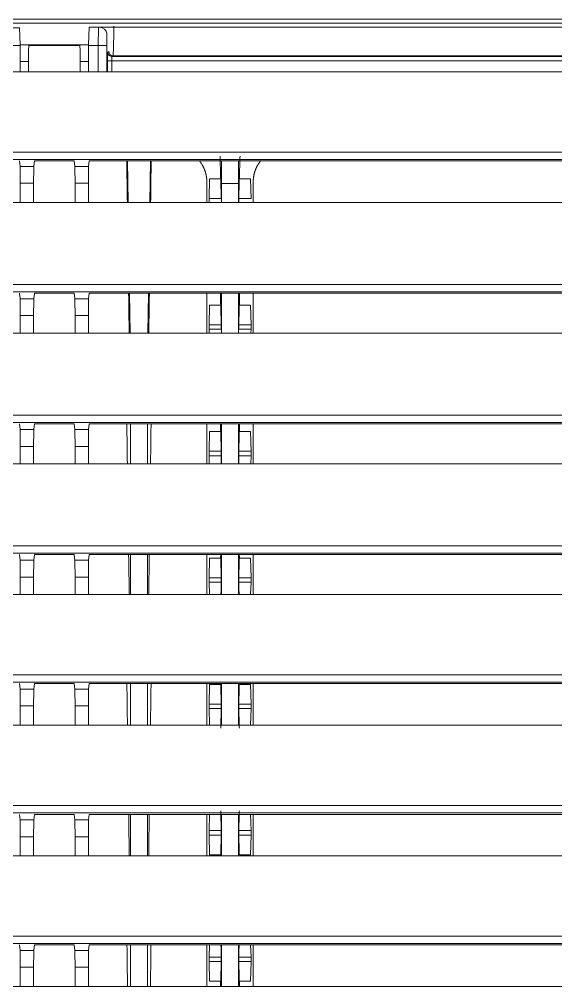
# Model space of a CAD drawing. Header units: inches. Extents: x 3778 to 56227, y -16914 to 35091.
# Drawn here: x 37050.3 to 37114.1, y -5490.3 to -5375.1 of the extents above; entities that cross this region are included whole.
import ezdxf

# ---------------------------------------------------------------- set-up
doc = ezdxf.new("R2010")
doc.units = ezdxf.units.IN
doc.header["$LTSCALE"] = 100
doc.header["$MEASUREMENT"] = 0
doc.layers.add('2-con', color=2, linetype='Continuous')
doc.layers.add('mark-B', color=2, linetype='Continuous', lineweight=20)

# ---------------------------------------------------------------- blocks, each defined once
blk = doc.blocks.new('무풍1way 일반')
at = {"layer": 'mark-B'}
for p, q in [((-366.45, -130.38), (-234.95, -130.38)), ((-254.56, -135.34), (-254.56, -130.38)), ((-254.23, -131.02), (-254.3, -133.37)), ((-254.23, -131.02), (-252.91, -131.02)), ((-252.8, -130.38), (-252.8, -135.34)), ((-250.8, -135.34), (-250.8, -130.38)), ((-250.69, -131.02), (-249.37, -131.02)), ((-249.3, -133.37), (-249.37, -131.02)), ((-249.04, -130.38), (-249.04, -135.34)), ((-241.97, -135.34), (-241.97, -130.38)), ((-241.97, -135.34), (-241.97, -130.38)), ((-239.96, -130.38), (-239.96, -135.34)), ((-239.96, -130.38), (-239.96, -135.34)), ((-234.95, -132.68), (-234.95, -130.38)), ((-234.95, -130.38), (-233.35, -130.38)), ((-233.35, -130.38), (-233.35, -132.68)), ((-233.35, -130.38), (-228.42, -130.38)), ((-228.42, -132.68), (-228.42, -130.38)), ((-228.42, -130.38), (-226.82, -130.38)), ((-226.82, -132.68), (-226.82, -130.38)), ((-226.82, -130.38), (-109.43, -130.38)), ((-254.3, -133.37), (-252.84, -133.37)), ((-250.76, -133.37), (-249.3, -133.37)), ((-234.95, -132.68), (-233.35, -132.68)), ((-228.42, -132.68), (-226.82, -132.68)), ((-254.3, -133.89), (-254.25, -135.34)), ((-252.84, -133.89), (-254.3, -133.89)), ((-249.3, -133.89), (-250.76, -133.89)), ((-249.35, -135.34), (-249.3, -133.89)), ((-235.05, -135.34), (-234.97, -134.68)), ((-233.33, -134.68), (-234.97, -134.68)), ((-233.33, -134.68), (-233.25, -135.34)), ((-228.52, -135.34), (-228.44, -134.68)), ((-226.8, -134.68), (-228.44, -134.68)), ((-226.72, -135.34), (-226.8, -134.68)), ((-235.05, -135.34), (-365.57, -135.34)), ((-365.38, -135.5), (365.38, -135.5)), ((-228.52, -135.34), (-233.25, -135.34)), ((365.38, -136.39), (-365.38, -136.39)), ((-363.69, -145.95), (-234.95, -145.95)), ((-254.56, -150.9), (-254.56, -145.95)), ((-254.23, -146.09), (-254.3, -148.43)), ((-254.23, -146.09), (-252.91, -146.09)), ((-252.8, -145.95), (-252.8, -150.9)), ((-250.8, -150.9), (-250.8, -145.95)), ((-250.69, -146.09), (-249.37, -146.09)), ((-249.3, -148.43), (-249.37, -146.09)), ((-249.04, -145.95), (-249.04, -150.9)), ((-241.97, -150.9), (-241.97, -145.95)), ((-241.97, -150.9), (-241.97, -145.95)), ((-239.96, -145.95), (-239.96, -150.9)), ((-239.96, -145.95), (-239.96, -150.9)), ((-234.95, -148.24), (-234.95, -145.95)), ((-234.95, -145.95), (-233.35, -145.95)), ((-233.35, -145.95), (-233.35, -148.24)), ((-233.35, -145.95), (-228.42, -145.95)), ((-228.42, -148.24), (-228.42, -145.95)), ((-228.42, -145.95), (-226.82, -145.95)), ((-226.82, -148.24), (-226.82, -145.95)), ((-226.82, -145.95), (-109.43, -145.95)), ((-254.3, -148.43), (-252.84, -148.43)), ((-250.76, -148.43), (-249.3, -148.43)), ((-234.95, -148.24), (-233.35, -148.24)), ((-228.42, -148.24), (-226.82, -148.24)), ((-254.3, -148.96), (-254.24, -150.9)), ((-252.84, -148.96), (-254.3, -148.96)), ((-249.3, -148.96), (-250.76, -148.96)), ((-249.36, -150.9), (-249.3, -148.96)), ((-235.05, -150.9), (-362.82, -150.9)), ((-235.05, -150.9), (-234.97, -150.24)), ((-233.33, -150.24), (-234.97, -150.24)), ((-233.33, -150.24), (-233.25, -150.9)), ((-228.52, -150.9), (-233.25, -150.9)), ((-228.52, -150.9), (-228.44, -150.24)), ((-226.8, -150.24), (-228.44, -150.24)), ((-226.72, -150.9), (-226.8, -150.24)), ((-362.63, -151.07), (362.63, -151.07)), ((362.63, -151.95), (-362.63, -151.95)), ((-360.94, -161.51), (-234.95, -161.51)), ((-254.56, -166.46), (-254.56, -161.51)), ((-254.24, -161.51), (-254.3, -163.5)), ((-252.8, -161.51), (-252.8, -166.46)), ((-250.8, -166.46), (-250.8, -161.51)), ((-249.3, -163.5), (-249.36, -161.51)), ((-249.04, -161.51), (-249.04, -166.46)), ((-241.97, -166.46), (-241.97, -161.51)), ((-241.97, -166.46), (-241.97, -161.51)), ((-239.96, -161.51), (-239.96, -166.46)), ((-239.96, -161.51), (-239.96, -166.46)), ((-234.95, -163.81), (-234.95, -161.51)), ((-234.95, -161.51), (-233.35, -161.51)), ((-233.35, -161.51), (-233.35, -163.81)), ((-233.35, -161.51), (-228.42, -161.51)), ((-228.42, -163.81), (-228.42, -161.51)), ((-228.42, -161.51), (-226.82, -161.51)), ((-226.82, -163.81), (-226.82, -161.51)), ((-226.82, -161.51), (-109.43, -161.51)), ((-254.3, -163.5), (-252.84, -163.5)), ((-250.76, -163.5), (-249.3, -163.5)), ((-254.3, -164.02), (-254.23, -166.37)), ((-252.84, -164.02), (-254.3, -164.02)), ((-249.3, -164.02), (-250.76, -164.02)), ((-249.37, -166.37), (-249.3, -164.02)), ((-234.95, -163.81), (-233.35, -163.81)), ((-228.42, -163.81), (-226.82, -163.81)), ((-235.05, -166.47), (-234.97, -165.81)), ((-233.33, -165.81), (-234.97, -165.81)), ((-233.33, -165.81), (-233.25, -166.47)), ((-228.52, -166.47), (-228.44, -165.81)), ((-226.8, -165.81), (-228.44, -165.81)), ((-226.72, -166.47), (-226.8, -165.81)), ((-235.05, -166.47), (-360.07, -166.47)), ((-359.88, -166.63), (359.88, -166.63)), ((-252.91, -166.37), (-254.23, -166.37)), ((-249.37, -166.37), (-250.69, -166.37)), ((-228.52, -166.47), (-233.25, -166.47)), ((359.88, -167.52), (-359.88, -167.52)), ((-358.19, -177.07), (-234.95, -177.07)), ((-254.56, -181.84), (-254.56, -177.07)), ((-254.25, -177.07), (-254.3, -178.56)), ((-252.8, -177.07), (-252.8, -181.84)), ((-250.8, -181.84), (-250.8, -177.07)), ((-249.3, -178.56), (-249.35, -177.07)), ((-249.04, -177.07), (-249.04, -181.84)), ((-241.97, -181.84), (-241.97, -177.07)), ((-241.97, -181.84), (-241.97, -177.07)), ((-239.96, -177.07), (-239.96, -181.84)), ((-239.96, -177.07), (-239.96, -181.84)), ((-234.95, -179.17), (-234.95, -177.07)), ((-234.95, -177.07), (-233.35, -177.07)), ((-233.35, -177.07), (-233.35, -179.17)), ((-233.35, -177.07), (-228.42, -177.07)), ((-228.42, -179.17), (-228.42, -177.07)), ((-228.42, -177.07), (-226.82, -177.07)), ((-226.82, -179.17), (-226.82, -177.07)), ((-226.82, -177.07), (-109.43, -177.07)), ((-254.3, -178.56), (-252.84, -178.56)), ((-250.76, -178.56), (-249.3, -178.56)), ((-254.3, -179.08), (-254.23, -181.43)), ((-252.84, -179.08), (-254.3, -179.08)), ((-249.3, -179.08), (-250.76, -179.08)), ((-249.37, -181.43), (-249.3, -179.08)), ((-234.95, -179.17), (-233.35, -179.17)), ((-228.42, -179.17), (-226.82, -179.17)), ((-235.05, -181.84), (-357.34, -181.84)), ((-357.16, -182.01), (357.16, -182.01)), ((-252.91, -181.43), (-254.23, -181.43)), ((-249.37, -181.43), (-250.69, -181.43)), ((-235.05, -181.84), (-234.97, -181.17)), ((-233.33, -181.17), (-234.97, -181.17)), ((-233.33, -181.17), (-233.25, -181.84)), ((-228.52, -181.84), (-233.25, -181.84)), ((-228.52, -181.84), (-228.44, -181.17)), ((-226.8, -181.17), (-228.44, -181.17)), ((-226.72, -181.84), (-226.8, -181.17)), ((357.16, -182.89), (-357.16, -182.89)), ((-355.43, -192.64), (-234.95, -192.64)), ((-254.56, -197.41), (-254.56, -192.64)), ((-254.27, -192.64), (-254.3, -193.62)), ((-252.8, -192.64), (-252.8, -197.41)), ((-250.8, -197.41), (-250.8, -192.64)), ((-249.3, -193.62), (-249.33, -192.64)), ((-249.04, -192.64), (-249.04, -197.41)), ((-241.97, -197.41), (-241.97, -192.64)), ((-241.97, -197.41), (-241.97, -192.64)), ((-239.96, -192.64), (-239.96, -197.41)), ((-239.96, -192.64), (-239.96, -197.41)), ((-234.95, -194.73), (-234.95, -192.64)), ((-234.95, -192.64), (-233.35, -192.64)), ((-233.35, -192.64), (-233.35, -194.73)), ((-233.35, -192.64), (-228.42, -192.64)), ((-228.42, -194.73), (-228.42, -192.64)), ((-228.42, -192.64), (-226.82, -192.64)), ((-226.82, -194.73), (-226.82, -192.64)), ((-226.82, -192.64), (-109.43, -192.64)), ((-254.3, -193.62), (-252.84, -193.62)), ((-254.3, -194.14), (-254.23, -196.49)), ((-252.84, -194.14), (-254.3, -194.14)), ((-250.76, -193.62), (-249.3, -193.62)), ((-249.3, -194.14), (-250.76, -194.14)), ((-249.37, -196.49), (-249.3, -194.14)), ((-234.95, -194.73), (-233.35, -194.73)), ((-228.42, -194.73), (-226.82, -194.73)), ((-252.91, -196.49), (-254.23, -196.49)), ((-249.37, -196.49), (-250.69, -196.49)), ((-235.05, -197.41), (-234.97, -196.74)), ((-233.33, -196.74), (-234.97, -196.74)), ((-233.33, -196.74), (-233.25, -197.41)), ((-228.52, -197.41), (-228.44, -196.74)), ((-226.8, -196.74), (-228.44, -196.74)), ((-226.72, -197.41), (-226.8, -196.74)), ((-235.05, -197.41), (-354.59, -197.41)), ((-354.41, -197.57), (354.41, -197.57)), ((-228.52, -197.41), (-233.25, -197.41)), ((354.41, -198.46), (-354.41, -198.46)), ((-352.68, -208.2), (-234.95, -208.2)), ((-254.56, -212.97), (-254.56, -208.2)), ((-254.28, -208.2), (-254.3, -208.68)), ((-252.8, -208.2), (-252.8, -212.97)), ((-250.8, -212.97), (-250.8, -208.2)), ((-249.3, -208.68), (-249.32, -208.2)), ((-249.04, -208.2), (-249.04, -212.97)), ((-242.09, -212.97), (-242.03, -208.2)), ((-242.09, -212.97), (-242.03, -208.2)), ((-239.9, -208.2), (-239.83, -212.97)), ((-239.9, -208.2), (-239.83, -212.97)), ((-234.95, -210.3), (-234.95, -208.2)), ((-234.95, -208.2), (-233.35, -208.2)), ((-233.35, -208.2), (-233.35, -210.3)), ((-233.35, -208.2), (-228.42, -208.2)), ((-228.42, -210.3), (-228.42, -208.2)), ((-228.42, -208.2), (-226.82, -208.2)), ((-226.82, -210.3), (-226.82, -208.2)), ((-226.82, -208.2), (-109.43, -208.2)), ((-254.3, -208.68), (-252.84, -208.68)), ((-254.3, -209.2), (-254.23, -211.55)), ((-252.84, -209.2), (-254.3, -209.2)), ((-250.76, -208.68), (-249.3, -208.68)), ((-249.3, -209.2), (-250.76, -209.2)), ((-249.37, -211.55), (-249.3, -209.2)), ((-234.95, -210.3), (-233.35, -210.3)), ((-228.42, -210.3), (-226.82, -210.3)), ((-252.91, -211.55), (-254.23, -211.55)), ((-249.37, -211.55), (-250.69, -211.55)), ((-235.05, -212.97), (-351.84, -212.97)), ((-351.65, -213.14), (351.65, -213.14)), ((-235.05, -212.97), (-234.97, -212.3)), ((-233.33, -212.3), (-234.97, -212.3)), ((-233.33, -212.3), (-233.25, -212.97)), ((-228.52, -212.97), (-233.25, -212.97)), ((-228.52, -212.97), (-228.44, -212.3)), ((-226.8, -212.3), (-228.44, -212.3)), ((-226.72, -212.97), (-226.8, -212.3)), ((351.65, -214.02), (-351.65, -214.02)), ((-349.93, -223.77), (-234.95, -223.77)), ((-254.56, -226.23), (-254.56, -223.76)), ((-254.3, -224.27), (-254.23, -226.61)), ((-252.84, -224.27), (-254.3, -224.27)), ((-252.8, -223.76), (-252.8, -226.05)), ((-250.8, -226.05), (-250.8, -223.76)), ((-249.3, -224.27), (-250.76, -224.27)), ((-249.37, -226.61), (-249.3, -224.27)), ((-249.04, -223.76), (-249.04, -226.23)), ((-242.32, -228.72), (-242.25, -223.77)), ((-242.32, -228.72), (-242.25, -223.77)), ((-239.67, -223.77), (-239.6, -228.72)), ((-239.67, -223.77), (-239.6, -228.72)), ((-234.95, -226.06), (-234.95, -223.77)), ((-234.95, -223.77), (-233.35, -223.77)), ((-233.35, -223.77), (-233.35, -226.06)), ((-233.35, -223.77), (-228.42, -223.77)), ((-228.42, -226.06), (-228.42, -223.77)), ((-228.42, -223.77), (-226.82, -223.77)), ((-226.82, -226.06), (-226.82, -223.77)), ((-226.82, -223.77), (-109.43, -223.77)), ((-252.91, -226.61), (-254.23, -226.61)), ((-252.8, -226.05), (-250.8, -226.05)), ((-249.37, -226.61), (-250.69, -226.61)), ((-234.95, -226.06), (-233.35, -226.06)), ((-228.42, -226.06), (-226.82, -226.06)), ((-235.05, -228.72), (-234.97, -228.06)), ((-233.33, -228.06), (-234.97, -228.06)), ((-233.33, -228.06), (-233.25, -228.72)), ((-228.52, -228.72), (-228.44, -228.06)), ((-226.8, -228.06), (-228.44, -228.06)), ((-226.72, -228.72), (-226.8, -228.06)), ((-235.05, -228.72), (-349.05, -228.72)), ((-348.87, -228.89), (348.87, -228.89)), ((-228.52, -228.72), (-233.25, -228.72)), ((348.87, -229.77), (-348.87, -229.77)), ((-347.18, -239.33), (-234.95, -239.33)), ((-237.72, -240.65), (-237.72, -239.33)), ((-237.72, -240.65), (-237.72, -239.33)), ((-237.22, -239.33), (-237.22, -240.65)), ((-237.22, -239.33), (-237.22, -240.65)), ((-237.12, -242.49), (-237.12, -239.33)), ((-237.12, -242.49), (-237.12, -239.33)), ((-236.12, -239.33), (-236.12, -242.48)), ((-236.12, -239.33), (-236.12, -242.48)), ((-234.95, -240.59), (-234.95, -239.33)), ((-234.95, -239.33), (-233.95, -239.33)), ((-233.95, -239.33), (-233.95, -240.59)), ((-233.95, -239.33), (-227.82, -239.33)), ((-227.82, -240.59), (-227.82, -239.33)), ((-227.82, -239.33), (-226.82, -239.33)), ((-226.82, -240.59), (-226.82, -239.33)), ((-226.82, -239.33), (-109.43, -239.33)), ((-396.03, -240.65), (-237.72, -240.65)), ((-396.03, -240.65), (-237.72, -240.65)), ((-237.22, -240.65), (-237.72, -240.65)), ((-237.22, -240.65), (-237.72, -240.65)), ((-234.95, -240.59), (-233.95, -240.59)), ((-227.82, -240.59), (-226.82, -240.59)), ((-237.75, -241.15), (-431.52, -241.15)), ((-237.75, -241.15), (-431.52, -241.15)), ((-410.46, -241.26), (-237.86, -241.26)), ((-410.46, -241.26), (-237.86, -241.26)), ((-237.86, -241.26), (-237.75, -241.15)), ((-237.86, -241.26), (-237.75, -241.15)), ((-237.25, -241.65), (-237.36, -241.76)), ((-237.25, -241.65), (-237.36, -241.76)), ((-236.12, -242.48), (-234.96, -242.48)), ((-236.12, -242.48), (-234.96, -242.48)), ((-234.96, -242.54), (-235.04, -244.65)), ((-234.15, -242.54), (-234.96, -242.54)), ((-233.94, -242.54), (-234.15, -242.54)), ((-233.94, -242.48), (-227.83, -242.48)), ((-233.94, -242.48), (-227.83, -242.48)), ((-233.94, -242.54), (-227.83, -242.54)), ((-227.62, -242.54), (-227.83, -242.54)), ((-226.81, -242.54), (-227.62, -242.54)), ((-226.81, -242.48), (-225.82, -242.48)), ((-226.81, -242.48), (-225.82, -242.48)), ((-226.81, -242.54), (-226.74, -244.58)), ((-464.1, -245.12), (464.1, -245.12)), ((-235.04, -244.65), (-437.6, -244.65)), ((-226.74, -244.58), (-109.52, -244.58)), ((476.32, -245.6), (-476.32, -245.6))]:
    blk.add_line(p, q, dxfattribs=at)
for centre, major_axis, ratio, start_param, end_param in [((-234.97, -132.68), (0, -2.01), 0.008727, 0.069815, 1.570796), ((-233.33, -132.68), (0, -2.01), 0.008727, 4.712389, 6.21337), ((-228.44, -132.68), (0, -2.01), 0.008727, 0.069815, 1.570796), ((-226.8, -132.68), (0, -2.01), 0.008727, 4.712389, 6.21337), ((-234.97, -148.24), (0, -2.01), 0.008727, 0.069815, 1.570796), ((-233.33, -148.24), (0, -2.01), 0.008727, 4.712389, 6.21337), ((-228.44, -148.24), (0, -2.01), 0.008727, 0.069815, 1.570796), ((-226.8, -148.24), (0, -2.01), 0.008727, 4.712389, 6.21337), ((-234.97, -163.81), (0, -2.01), 0.008727, 0.069815, 1.570796), ((-233.33, -163.81), (0, -2.01), 0.008727, 4.712389, 6.21337), ((-228.44, -163.81), (0, -2.01), 0.008727, 0.069815, 1.570796), ((-226.8, -163.81), (0, -2.01), 0.008727, 4.712389, 6.21337), ((-234.97, -179.17), (0, -2.01), 0.008727, 0.069813, 1.570796), ((-233.33, -179.17), (0, -2.01), 0.008727, 4.712389, 6.213372), ((-228.44, -179.17), (0, -2.01), 0.008727, 0.069813, 1.570796), ((-226.8, -179.17), (0, -2.01), 0.008727, 4.712389, 6.213372), ((-234.97, -194.73), (0, -2.01), 0.008727, 0.069813, 1.570796), ((-233.33, -194.73), (0, -2.01), 0.008727, 4.712389, 6.213372), ((-228.44, -194.73), (0, -2.01), 0.008727, 0.069813, 1.570796), ((-226.8, -194.73), (0, -2.01), 0.008727, 4.712389, 6.213372), ((-234.97, -210.3), (0, -2.01), 0.008727, 0.069813, 1.570796), ((-233.33, -210.3), (0, -2.01), 0.008727, 4.712389, 6.213372), ((-228.44, -210.3), (0, -2.01), 0.008727, 0.069813, 1.570796), ((-226.8, -210.3), (0, -2.01), 0.008727, 4.712389, 6.213372), ((-234.97, -226.06), (0, -2.01), 0.008727, 0.069814, 1.570796), ((-233.33, -226.06), (0, -2.01), 0.008727, 4.712389, 6.213371), ((-228.44, -226.06), (0, -2.01), 0.008727, 0.069814, 1.570796), ((-226.8, -226.06), (0, -2.01), 0.008727, 4.712389, 6.213371), ((-237.75, -240.65), (-0.001, -0.502), 0.069841, 0.034992, 1.570882), ((-237.75, -240.65), (-0.001, -0.502), 0.069841, 0.034992, 1.570882), ((-237.25, -240.65), (0, -1), 0.034921, 0.034928, 1.570818), ((-237.25, -240.65), (0, -1), 0.034921, 0.034928, 1.570818), ((-234.97, -240.59), (0, -2.01), 0.008727, 0.245636, 1.570796), ((-233.93, -240.59), (0, -2.01), 0.008727, 4.712389, 6.033203), ((-227.84, -240.59), (0, -2.01), 0.008727, 0.249983, 1.570796), ((-226.8, -240.59), (0, -2.01), 0.008727, 4.712389, 6.037549), ((-237.86, -244.77), (0, -3.51), 0.029932, 3.176515, 4.712405), ((-237.86, -244.77), (0, -3.51), 0.029932, 3.176515, 4.712405), ((-237.86, -241.76), (-0.355, 0.355), 0.998782, 3.927295, 5.497483), ((-237.86, -241.76), (-0.355, 0.355), 0.998782, 3.927295, 5.497483), ((-237.75, -241.65), (-0.355, 0.355), 0.998782, 3.927295, 5.497483), ((-237.75, -241.65), (-0.355, 0.355), 0.998782, 3.927295, 5.497483), ((-237.19, -242.53), (0, -2.01), 0.034921, 0.785419, 1.588271), ((-237.19, -242.53), (0, -2.01), 0.034921, 0.785419, 1.588271), ((-236.12, -242.49), (-1, 0), 0.017452, 4.712389, 6.248273), ((-236.12, -242.49), (-1, 0), 0.017452, 4.712389, 6.248273), ((-236.19, -242.53), (0, -3.01), 0.023281, 0.785408, 1.588259), ((-236.19, -242.53), (0, -3.01), 0.023281, 0.785408, 1.588259), ((-236.14, -243.95), (-1, 0.04), 0.706884, 0.04936, 1.516504), ((-236.14, -243.95), (-1, 0.04), 0.706884, 0.04936, 1.516504)]:
    blk.add_ellipse(centre, major_axis=major_axis, ratio=ratio, start_param=start_param, end_param=end_param, dxfattribs=at)
for points, degree in [([(-252.93, -130.38), (-252.91, -131.03)], 1), ([(-252.91, -131.03), (-252.84, -133.37)], 1), ([(-250.76, -133.37), (-250.69, -131.03)], 1), ([(-250.69, -131.03), (-250.67, -130.38)], 1), ([(-242.33, -130.38), (-242.39, -135.34)], 1), ([(-242.33, -130.38), (-242.39, -135.34)], 1), ([(-239.6, -130.38), (-239.57, -132.03), (-239.55, -133.69), (-239.53, -135.34)], 3), ([(-239.6, -130.38), (-239.57, -132.03), (-239.55, -133.69), (-239.53, -135.34)], 3), ([(-252.84, -133.37), (-252.84, -133.41), (-252.84, -133.55), (-252.84, -133.71), (-252.84, -133.85), (-252.84, -133.89)], 2), ([(-250.76, -133.89), (-250.76, -133.85), (-250.76, -133.71), (-250.76, -133.55), (-250.76, -133.41), (-250.76, -133.37)], 2), ([(-252.84, -133.89), (-252.88, -135.34)], 1), ([(-250.72, -135.34), (-250.76, -133.89)], 1), ([(-252.91, -146.09), (-252.84, -148.43)], 1), ([(-250.76, -148.43), (-250.69, -146.09)], 1), ([(-242.12, -145.95), (-242.18, -150.9)], 1), ([(-242.12, -145.95), (-242.18, -150.9)], 1), ([(-239.81, -145.95), (-239.78, -147.6), (-239.76, -149.25), (-239.74, -150.9)], 3), ([(-239.81, -145.95), (-239.78, -147.6), (-239.76, -149.25), (-239.74, -150.9)], 3), ([(-252.84, -148.43), (-252.84, -148.48), (-252.84, -148.61), (-252.84, -148.78), (-252.84, -148.91), (-252.84, -148.96)], 2), ([(-250.76, -148.96), (-250.76, -148.92), (-250.76, -148.78), (-250.76, -148.62), (-250.76, -148.48), (-250.76, -148.43)], 2), ([(-252.84, -148.96), (-252.91, -151.3)], 1), ([(-250.69, -151.3), (-250.76, -148.96)], 1), ([(-252.91, -161.15), (-252.84, -163.5)], 1), ([(-250.76, -163.5), (-250.69, -161.15)], 1), ([(-242.33, -161.51), (-242.4, -166.47)], 1), ([(-242.33, -161.51), (-242.4, -166.47)], 1), ([(-239.59, -161.51), (-239.57, -163.16), (-239.54, -164.81), (-239.52, -166.47)], 3), ([(-239.59, -161.51), (-239.57, -163.16), (-239.54, -164.81), (-239.52, -166.47)], 3), ([(-252.84, -163.5), (-252.84, -163.54), (-252.84, -163.68), (-252.84, -163.84), (-252.84, -163.98), (-252.84, -164.02)], 2), ([(-250.76, -164.02), (-250.76, -163.98), (-250.76, -163.84), (-250.76, -163.68), (-250.76, -163.54), (-250.76, -163.5)], 2), ([(-252.84, -164.02), (-252.91, -166.37)], 1), ([(-250.69, -166.37), (-250.76, -164.02)], 1), ([(-252.88, -177.07), (-252.84, -178.56)], 1), ([(-250.76, -178.56), (-250.72, -177.07)], 1), ([(-242.12, -177.07), (-242.19, -181.84)], 1), ([(-242.12, -177.07), (-242.19, -181.84)], 1), ([(-239.8, -177.07), (-239.78, -178.66), (-239.76, -180.25), (-239.73, -181.84)], 3), ([(-239.8, -177.07), (-239.78, -178.66), (-239.76, -180.25), (-239.73, -181.84)], 3), ([(-252.84, -178.56), (-252.84, -178.6), (-252.84, -178.74), (-252.84, -178.9), (-252.84, -179.04), (-252.84, -179.08)], 2), ([(-250.76, -179.08), (-250.76, -179.04), (-250.76, -178.9), (-250.76, -178.74), (-250.76, -178.6), (-250.76, -178.56)], 2), ([(-252.84, -179.08), (-252.91, -181.43)], 1), ([(-250.69, -181.43), (-250.76, -179.08)], 1), ([(-252.91, -181.43), (-252.92, -181.72)], 1), ([(-250.68, -181.72), (-250.69, -181.43)], 1), ([(-252.87, -192.64), (-252.84, -193.62)], 1), ([(-250.76, -193.62), (-250.73, -192.64)], 1), ([(-242.34, -192.64), (-242.4, -197.41)], 1), ([(-242.34, -192.64), (-242.4, -197.41)], 1), ([(-239.58, -192.64), (-239.56, -194.23), (-239.54, -195.82), (-239.52, -197.41)], 3), ([(-239.58, -192.64), (-239.56, -194.23), (-239.54, -195.82), (-239.52, -197.41)], 3), ([(-252.84, -194.14), (-252.91, -196.49)], 1), ([(-252.84, -193.62), (-252.84, -193.66), (-252.84, -193.8), (-252.84, -193.96), (-252.84, -194.1), (-252.84, -194.14)], 2), ([(-250.76, -194.14), (-250.76, -194.1), (-250.76, -193.96), (-250.76, -193.8), (-250.76, -193.66), (-250.76, -193.62)], 2), ([(-250.69, -196.49), (-250.76, -194.14)], 1), ([(-252.91, -196.49), (-252.94, -197.41)], 1), ([(-250.66, -197.41), (-250.69, -196.49)], 1), ([(-242.13, -208.2), (-242.2, -212.97)], 1), ([(-242.13, -208.2), (-242.2, -212.97)], 1), ([(-239.79, -208.2), (-239.77, -209.79), (-239.75, -211.38), (-239.73, -212.97)], 3), ([(-239.79, -208.2), (-239.77, -209.79), (-239.75, -211.38), (-239.73, -212.97)], 3), ([(-252.84, -209.2), (-252.91, -211.55)], 1), ([(-252.84, -208.68), (-252.84, -208.72), (-252.84, -208.86), (-252.84, -209.02), (-252.84, -209.16), (-252.84, -209.2)], 2), ([(-250.76, -209.2), (-250.76, -209.16), (-250.76, -209.02), (-250.76, -208.86), (-250.76, -208.72), (-250.76, -208.68)], 2), ([(-250.69, -211.55), (-250.76, -209.2)], 1), ([(-252.91, -211.55), (-252.95, -212.97)], 1), ([(-250.65, -212.97), (-250.69, -211.55)], 1), ([(-252.84, -224.27), (-252.91, -226.61)], 1), ([(-252.84, -223.74), (-252.84, -223.78), (-252.84, -223.92), (-252.84, -224.08), (-252.84, -224.22), (-252.84, -224.27)], 2), ([(-250.69, -226.61), (-250.76, -224.27)], 1), ([(-242.35, -223.77), (-242.41, -228.72)], 1), ([(-242.35, -223.77), (-242.41, -228.72)], 1), ([(-239.58, -223.77), (-239.55, -225.42), (-239.53, -227.07), (-239.51, -228.72)], 3), ([(-239.58, -223.77), (-239.55, -225.42), (-239.53, -227.07), (-239.51, -228.72)], 3), ([(-252.91, -226.61), (-252.99, -229.28)], 1), ([(-250.61, -229.28), (-250.69, -226.61)], 1)]:
    blk.add_open_spline(points, degree=degree, dxfattribs=at)
for points, degree, knots in [([(-254.3, -133.37), (-254.3, -133.37), (-254.3, -133.38), (-254.3, -133.38), (-254.3, -133.39), (-254.3, -133.39), (-254.3, -133.4), (-254.3, -133.4), (-254.3, -133.41), (-254.3, -133.41), (-254.3, -133.42), (-254.3, -133.42), (-254.3, -133.43), (-254.3, -133.44), (-254.3, -133.44), (-254.3, -133.45), (-254.3, -133.46), (-254.3, -133.46), (-254.3, -133.47), (-254.3, -133.48), (-254.3, -133.48), (-254.3, -133.49), (-254.3, -133.5), (-254.3, -133.5), (-254.3, -133.51), (-254.3, -133.52), (-254.3, -133.52), (-254.3, -133.53), (-254.3, -133.54), (-254.3, -133.55), (-254.3, -133.55), (-254.3, -133.56), (-254.3, -133.57), (-254.3, -133.58), (-254.3, -133.58), (-254.3, -133.59), (-254.3, -133.6), (-254.3, -133.6), (-254.3, -133.61), (-254.3, -133.62), (-254.3, -133.63), (-254.3, -133.64), (-254.3, -133.65), (-254.3, -133.66), (-254.3, -133.68), (-254.3, -133.69), (-254.3, -133.71), (-254.3, -133.72), (-254.3, -133.73), (-254.3, -133.75), (-254.3, -133.76), (-254.3, -133.78), (-254.3, -133.79), (-254.3, -133.8), (-254.3, -133.82), (-254.3, -133.83), (-254.3, -133.84), (-254.3, -133.85), (-254.3, -133.86), (-254.3, -133.88), (-254.3, -133.89), (-254.3, -133.89), (-254.3, -133.89)], 3, [0, 0, 0, 0, 0.013747, 0.027429, 0.041048, 0.054602, 0.068093, 0.08152, 0.094883, 0.108181, 0.121416, 0.134587, 0.147694, 0.160737, 0.173716, 0.186631, 0.199482, 0.212269, 0.224992, 0.237651, 0.250246, 0.262777, 0.275245, 0.287648, 0.299987, 0.312263, 0.324474, 0.336622, 0.348705, 0.360725, 0.372681, 0.384572, 0.3964, 0.408164, 0.419864, 0.4315, 0.443072, 0.454581, 0.466025, 0.477405, 0.488722, 0.499974, 0.52253, 0.545343, 0.568414, 0.591742, 0.615327, 0.63917, 0.66327, 0.687627, 0.712242, 0.737115, 0.762244, 0.787632, 0.813276, 0.839179, 0.865338, 0.891756, 0.91843, 0.945363, 0.972553, 1, 1, 1, 1]), ([(-249.3, -133.89), (-249.3, -133.89), (-249.3, -133.89), (-249.3, -133.89), (-249.3, -133.88), (-249.3, -133.88), (-249.3, -133.87), (-249.3, -133.86), (-249.3, -133.86), (-249.3, -133.85), (-249.3, -133.85), (-249.3, -133.84), (-249.3, -133.84), (-249.3, -133.83), (-249.3, -133.82), (-249.3, -133.82), (-249.3, -133.81), (-249.3, -133.8), (-249.3, -133.8), (-249.3, -133.79), (-249.3, -133.78), (-249.3, -133.78), (-249.3, -133.77), (-249.3, -133.76), (-249.3, -133.76), (-249.3, -133.75), (-249.3, -133.74), (-249.3, -133.73), (-249.3, -133.73), (-249.3, -133.72), (-249.3, -133.71), (-249.3, -133.71), (-249.3, -133.7), (-249.3, -133.69), (-249.3, -133.68), (-249.3, -133.68), (-249.3, -133.67), (-249.3, -133.66), (-249.3, -133.65), (-249.3, -133.65), (-249.3, -133.64), (-249.3, -133.63), (-249.3, -133.62), (-249.3, -133.6), (-249.3, -133.59), (-249.3, -133.58), (-249.3, -133.56), (-249.3, -133.55), (-249.3, -133.53), (-249.3, -133.52), (-249.3, -133.5), (-249.3, -133.49), (-249.3, -133.48), (-249.3, -133.46), (-249.3, -133.45), (-249.3, -133.44), (-249.3, -133.42), (-249.3, -133.41), (-249.3, -133.4), (-249.3, -133.39), (-249.3, -133.38), (-249.3, -133.38), (-249.3, -133.37)], 3, [0, 0, 0, 0, 0.013748, 0.027432, 0.041052, 0.054607, 0.068099, 0.081527, 0.09489, 0.10819, 0.121425, 0.134597, 0.147704, 0.160748, 0.173727, 0.186643, 0.199494, 0.212281, 0.225005, 0.237664, 0.250259, 0.262791, 0.275258, 0.287661, 0.3, 0.312275, 0.324487, 0.336634, 0.348717, 0.360736, 0.372691, 0.384582, 0.39641, 0.408173, 0.419872, 0.431507, 0.443078, 0.454585, 0.466029, 0.477408, 0.488723, 0.499974, 0.522542, 0.545365, 0.568445, 0.591781, 0.615372, 0.639221, 0.663325, 0.687685, 0.712302, 0.737175, 0.762304, 0.78769, 0.813331, 0.839229, 0.865384, 0.891794, 0.918461, 0.945384, 0.972564, 1, 1, 1, 1]), ([(-254.3, -148.43), (-254.3, -148.44), (-254.3, -148.44), (-254.3, -148.44), (-254.3, -148.45), (-254.3, -148.45), (-254.3, -148.46), (-254.3, -148.46), (-254.3, -148.47), (-254.3, -148.47), (-254.3, -148.48), (-254.3, -148.49), (-254.3, -148.49), (-254.3, -148.5), (-254.3, -148.5), (-254.3, -148.51), (-254.3, -148.52), (-254.3, -148.52), (-254.3, -148.53), (-254.3, -148.54), (-254.3, -148.54), (-254.3, -148.55), (-254.3, -148.56), (-254.3, -148.57), (-254.3, -148.57), (-254.3, -148.58), (-254.3, -148.59), (-254.3, -148.59), (-254.3, -148.6), (-254.3, -148.61), (-254.3, -148.62), (-254.3, -148.62), (-254.3, -148.63), (-254.3, -148.64), (-254.3, -148.64), (-254.3, -148.65), (-254.3, -148.66), (-254.3, -148.67), (-254.3, -148.67), (-254.3, -148.68), (-254.3, -148.69), (-254.3, -148.7), (-254.3, -148.71), (-254.3, -148.72), (-254.3, -148.74), (-254.3, -148.75), (-254.3, -148.77), (-254.3, -148.78), (-254.3, -148.8), (-254.3, -148.81), (-254.3, -148.82), (-254.3, -148.84), (-254.3, -148.85), (-254.3, -148.87), (-254.3, -148.88), (-254.3, -148.89), (-254.3, -148.9), (-254.3, -148.92), (-254.3, -148.93), (-254.3, -148.94), (-254.3, -148.95), (-254.3, -148.95), (-254.3, -148.96)], 3, [0, 0, 0, 0, 0.013747, 0.027429, 0.041048, 0.054602, 0.068093, 0.08152, 0.094883, 0.108181, 0.121416, 0.134587, 0.147694, 0.160737, 0.173716, 0.186631, 0.199482, 0.212269, 0.224992, 0.237651, 0.250246, 0.262777, 0.275245, 0.287648, 0.299987, 0.312263, 0.324474, 0.336622, 0.348705, 0.360725, 0.372681, 0.384573, 0.3964, 0.408164, 0.419864, 0.4315, 0.443072, 0.454581, 0.466025, 0.477405, 0.488722, 0.499974, 0.52253, 0.545343, 0.568414, 0.591742, 0.615327, 0.63917, 0.66327, 0.687627, 0.712242, 0.737115, 0.762244, 0.787632, 0.813276, 0.839179, 0.865338, 0.891756, 0.91843, 0.945363, 0.972553, 1, 1, 1, 1]), ([(-249.3, -148.96), (-249.3, -148.95), (-249.3, -148.95), (-249.3, -148.95), (-249.3, -148.94), (-249.3, -148.94), (-249.3, -148.93), (-249.3, -148.93), (-249.3, -148.92), (-249.3, -148.92), (-249.3, -148.91), (-249.3, -148.9), (-249.3, -148.9), (-249.3, -148.89), (-249.3, -148.89), (-249.3, -148.88), (-249.3, -148.87), (-249.3, -148.87), (-249.3, -148.86), (-249.3, -148.85), (-249.3, -148.85), (-249.3, -148.84), (-249.3, -148.83), (-249.3, -148.82), (-249.3, -148.82), (-249.3, -148.81), (-249.3, -148.8), (-249.3, -148.8), (-249.3, -148.79), (-249.3, -148.78), (-249.3, -148.77), (-249.3, -148.77), (-249.3, -148.76), (-249.3, -148.75), (-249.3, -148.75), (-249.3, -148.74), (-249.3, -148.73), (-249.3, -148.72), (-249.3, -148.72), (-249.3, -148.71), (-249.3, -148.7), (-249.3, -148.69), (-249.3, -148.68), (-249.3, -148.67), (-249.3, -148.65), (-249.3, -148.64), (-249.3, -148.62), (-249.3, -148.61), (-249.3, -148.59), (-249.3, -148.58), (-249.3, -148.57), (-249.3, -148.55), (-249.3, -148.54), (-249.3, -148.52), (-249.3, -148.51), (-249.3, -148.5), (-249.3, -148.49), (-249.3, -148.47), (-249.3, -148.46), (-249.3, -148.45), (-249.3, -148.44), (-249.3, -148.44), (-249.3, -148.43)], 3, [0, 0, 0, 0, 0.013748, 0.027432, 0.041052, 0.054607, 0.068099, 0.081527, 0.09489, 0.10819, 0.121425, 0.134597, 0.147704, 0.160748, 0.173727, 0.186643, 0.199494, 0.212281, 0.225005, 0.237664, 0.250259, 0.262791, 0.275258, 0.287661, 0.3, 0.312275, 0.324487, 0.336634, 0.348717, 0.360736, 0.372691, 0.384582, 0.39641, 0.408173, 0.419872, 0.431507, 0.443078, 0.454585, 0.466029, 0.477408, 0.488723, 0.499974, 0.522542, 0.545365, 0.568445, 0.591781, 0.615372, 0.639221, 0.663325, 0.687685, 0.712302, 0.737175, 0.762304, 0.78769, 0.813331, 0.839229, 0.865384, 0.891794, 0.918461, 0.945384, 0.972564, 1, 1, 1, 1]), ([(-254.3, -163.5), (-254.3, -163.5), (-254.3, -163.5), (-254.3, -163.51), (-254.3, -163.51), (-254.3, -163.52), (-254.3, -163.52), (-254.3, -163.53), (-254.3, -163.53), (-254.3, -163.54), (-254.3, -163.54), (-254.3, -163.55), (-254.3, -163.55), (-254.3, -163.56), (-254.3, -163.57), (-254.3, -163.57), (-254.3, -163.58), (-254.3, -163.59), (-254.3, -163.59), (-254.3, -163.6), (-254.3, -163.61), (-254.3, -163.61), (-254.3, -163.62), (-254.3, -163.63), (-254.3, -163.63), (-254.3, -163.64), (-254.3, -163.65), (-254.3, -163.66), (-254.3, -163.66), (-254.3, -163.67), (-254.3, -163.68), (-254.3, -163.68), (-254.3, -163.69), (-254.3, -163.7), (-254.3, -163.71), (-254.3, -163.71), (-254.3, -163.72), (-254.3, -163.73), (-254.3, -163.74), (-254.3, -163.74), (-254.3, -163.75), (-254.3, -163.76), (-254.3, -163.77), (-254.3, -163.79), (-254.3, -163.8), (-254.3, -163.81), (-254.3, -163.83), (-254.3, -163.84), (-254.3, -163.86), (-254.3, -163.87), (-254.3, -163.89), (-254.3, -163.9), (-254.3, -163.91), (-254.3, -163.93), (-254.3, -163.94), (-254.3, -163.95), (-254.3, -163.97), (-254.3, -163.98), (-254.3, -163.99), (-254.3, -164), (-254.3, -164.01), (-254.3, -164.02), (-254.3, -164.02)], 3, [0, 0, 0, 0, 0.013747, 0.027429, 0.041048, 0.054602, 0.068093, 0.08152, 0.094883, 0.108181, 0.121416, 0.134587, 0.147694, 0.160737, 0.173716, 0.186631, 0.199482, 0.212269, 0.224992, 0.237651, 0.250246, 0.262777, 0.275245, 0.287648, 0.299987, 0.312263, 0.324474, 0.336622, 0.348705, 0.360725, 0.372681, 0.384572, 0.3964, 0.408164, 0.419864, 0.4315, 0.443072, 0.454581, 0.466025, 0.477405, 0.488722, 0.499974, 0.52253, 0.545343, 0.568414, 0.591742, 0.615327, 0.63917, 0.66327, 0.687627, 0.712242, 0.737115, 0.762244, 0.787632, 0.813276, 0.839179, 0.865338, 0.891756, 0.91843, 0.945363, 0.972553, 1, 1, 1, 1]), ([(-249.3, -164.02), (-249.3, -164.02), (-249.3, -164.01), (-249.3, -164.01), (-249.3, -164), (-249.3, -164), (-249.3, -163.99), (-249.3, -163.99), (-249.3, -163.98), (-249.3, -163.98), (-249.3, -163.97), (-249.3, -163.97), (-249.3, -163.96), (-249.3, -163.95), (-249.3, -163.95), (-249.3, -163.94), (-249.3, -163.93), (-249.3, -163.93), (-249.3, -163.92), (-249.3, -163.91), (-249.3, -163.91), (-249.3, -163.9), (-249.3, -163.89), (-249.3, -163.89), (-249.3, -163.88), (-249.3, -163.87), (-249.3, -163.87), (-249.3, -163.86), (-249.3, -163.85), (-249.3, -163.84), (-249.3, -163.84), (-249.3, -163.83), (-249.3, -163.82), (-249.3, -163.81), (-249.3, -163.81), (-249.3, -163.8), (-249.3, -163.79), (-249.3, -163.79), (-249.3, -163.78), (-249.3, -163.77), (-249.3, -163.76), (-249.3, -163.75), (-249.3, -163.74), (-249.3, -163.73), (-249.3, -163.71), (-249.3, -163.7), (-249.3, -163.68), (-249.3, -163.67), (-249.3, -163.66), (-249.3, -163.64), (-249.3, -163.63), (-249.3, -163.61), (-249.3, -163.6), (-249.3, -163.59), (-249.3, -163.57), (-249.3, -163.56), (-249.3, -163.55), (-249.3, -163.54), (-249.3, -163.53), (-249.3, -163.51), (-249.3, -163.51), (-249.3, -163.5), (-249.3, -163.5)], 3, [0, 0, 0, 0, 0.013748, 0.027432, 0.041052, 0.054607, 0.068099, 0.081527, 0.09489, 0.10819, 0.121425, 0.134597, 0.147704, 0.160748, 0.173727, 0.186643, 0.199494, 0.212281, 0.225005, 0.237664, 0.250259, 0.262791, 0.275258, 0.287661, 0.3, 0.312275, 0.324487, 0.336634, 0.348717, 0.360736, 0.372691, 0.384582, 0.39641, 0.408173, 0.419872, 0.431507, 0.443078, 0.454585, 0.466029, 0.477408, 0.488723, 0.499974, 0.522542, 0.545365, 0.568445, 0.591781, 0.615372, 0.639221, 0.663325, 0.687685, 0.712302, 0.737175, 0.762304, 0.78769, 0.813331, 0.839229, 0.865384, 0.891794, 0.918461, 0.945384, 0.972564, 1, 1, 1, 1]), ([(-254.3, -178.56), (-254.3, -178.56), (-254.3, -178.56), (-254.3, -178.57), (-254.3, -178.57), (-254.3, -178.58), (-254.3, -178.58), (-254.3, -178.59), (-254.3, -178.59), (-254.3, -178.6), (-254.3, -178.6), (-254.3, -178.61), (-254.3, -178.62), (-254.3, -178.62), (-254.3, -178.63), (-254.3, -178.64), (-254.3, -178.64), (-254.3, -178.65), (-254.3, -178.65), (-254.3, -178.66), (-254.3, -178.67), (-254.3, -178.68), (-254.3, -178.68), (-254.3, -178.69), (-254.3, -178.7), (-254.3, -178.7), (-254.3, -178.71), (-254.3, -178.72), (-254.3, -178.73), (-254.3, -178.73), (-254.3, -178.74), (-254.3, -178.75), (-254.3, -178.75), (-254.3, -178.76), (-254.3, -178.77), (-254.3, -178.78), (-254.3, -178.78), (-254.3, -178.79), (-254.3, -178.8), (-254.3, -178.8), (-254.3, -178.81), (-254.3, -178.82), (-254.3, -178.83), (-254.3, -178.85), (-254.3, -178.86), (-254.3, -178.88), (-254.3, -178.89), (-254.3, -178.91), (-254.3, -178.92), (-254.3, -178.93), (-254.3, -178.95), (-254.3, -178.96), (-254.3, -178.98), (-254.3, -178.99), (-254.3, -179), (-254.3, -179.02), (-254.3, -179.03), (-254.3, -179.04), (-254.3, -179.05), (-254.3, -179.06), (-254.3, -179.07), (-254.3, -179.08), (-254.3, -179.08)], 3, [0, 0, 0, 0, 0.013747, 0.027429, 0.041048, 0.054602, 0.068093, 0.08152, 0.094883, 0.108181, 0.121416, 0.134587, 0.147694, 0.160737, 0.173716, 0.186631, 0.199482, 0.212269, 0.224992, 0.237651, 0.250246, 0.262777, 0.275245, 0.287648, 0.299987, 0.312263, 0.324474, 0.336622, 0.348705, 0.360725, 0.372681, 0.384573, 0.3964, 0.408164, 0.419864, 0.4315, 0.443072, 0.454581, 0.466025, 0.477405, 0.488722, 0.499974, 0.52253, 0.545343, 0.568414, 0.591742, 0.615327, 0.63917, 0.66327, 0.687627, 0.712242, 0.737115, 0.762244, 0.787632, 0.813276, 0.839179, 0.865338, 0.891756, 0.91843, 0.945363, 0.972553, 1, 1, 1, 1]), ([(-249.3, -179.08), (-249.3, -179.08), (-249.3, -179.08), (-249.3, -179.07), (-249.3, -179.07), (-249.3, -179.06), (-249.3, -179.06), (-249.3, -179.05), (-249.3, -179.05), (-249.3, -179.04), (-249.3, -179.03), (-249.3, -179.03), (-249.3, -179.02), (-249.3, -179.02), (-249.3, -179.01), (-249.3, -179), (-249.3, -179), (-249.3, -178.99), (-249.3, -178.98), (-249.3, -178.98), (-249.3, -178.97), (-249.3, -178.96), (-249.3, -178.96), (-249.3, -178.95), (-249.3, -178.94), (-249.3, -178.93), (-249.3, -178.93), (-249.3, -178.92), (-249.3, -178.91), (-249.3, -178.91), (-249.3, -178.9), (-249.3, -178.89), (-249.3, -178.88), (-249.3, -178.88), (-249.3, -178.87), (-249.3, -178.86), (-249.3, -178.85), (-249.3, -178.85), (-249.3, -178.84), (-249.3, -178.83), (-249.3, -178.83), (-249.3, -178.82), (-249.3, -178.8), (-249.3, -178.79), (-249.3, -178.78), (-249.3, -178.76), (-249.3, -178.75), (-249.3, -178.73), (-249.3, -178.72), (-249.3, -178.7), (-249.3, -178.69), (-249.3, -178.68), (-249.3, -178.66), (-249.3, -178.65), (-249.3, -178.64), (-249.3, -178.62), (-249.3, -178.61), (-249.3, -178.6), (-249.3, -178.59), (-249.3, -178.58), (-249.3, -178.57), (-249.3, -178.56), (-249.3, -178.56)], 3, [0, 0, 0, 0, 0.013748, 0.027432, 0.041052, 0.054607, 0.068099, 0.081527, 0.09489, 0.10819, 0.121425, 0.134597, 0.147704, 0.160748, 0.173727, 0.186643, 0.199494, 0.212281, 0.225005, 0.237664, 0.250259, 0.262791, 0.275258, 0.287661, 0.3, 0.312275, 0.324487, 0.336634, 0.348717, 0.360736, 0.372691, 0.384582, 0.39641, 0.408173, 0.419872, 0.431507, 0.443078, 0.454585, 0.466029, 0.477408, 0.488723, 0.499974, 0.522542, 0.545365, 0.568445, 0.591781, 0.615372, 0.639221, 0.663325, 0.687685, 0.712302, 0.737175, 0.762304, 0.78769, 0.813331, 0.839229, 0.865384, 0.891794, 0.918461, 0.945384, 0.972564, 1, 1, 1, 1]), ([(-254.3, -193.62), (-254.3, -193.62), (-254.3, -193.62), (-254.3, -193.63), (-254.3, -193.63), (-254.3, -193.64), (-254.3, -193.64), (-254.3, -193.65), (-254.3, -193.65), (-254.3, -193.66), (-254.3, -193.67), (-254.3, -193.67), (-254.3, -193.68), (-254.3, -193.68), (-254.3, -193.69), (-254.3, -193.7), (-254.3, -193.7), (-254.3, -193.71), (-254.3, -193.72), (-254.3, -193.72), (-254.3, -193.73), (-254.3, -193.74), (-254.3, -193.74), (-254.3, -193.75), (-254.3, -193.76), (-254.3, -193.77), (-254.3, -193.77), (-254.3, -193.78), (-254.3, -193.79), (-254.3, -193.79), (-254.3, -193.8), (-254.3, -193.81), (-254.3, -193.82), (-254.3, -193.82), (-254.3, -193.83), (-254.3, -193.84), (-254.3, -193.85), (-254.3, -193.85), (-254.3, -193.86), (-254.3, -193.87), (-254.3, -193.87), (-254.3, -193.88), (-254.3, -193.9), (-254.3, -193.91), (-254.3, -193.92), (-254.3, -193.94), (-254.3, -193.95), (-254.3, -193.97), (-254.3, -193.98), (-254.3, -194), (-254.3, -194.01), (-254.3, -194.02), (-254.3, -194.04), (-254.3, -194.05), (-254.3, -194.06), (-254.3, -194.08), (-254.3, -194.09), (-254.3, -194.1), (-254.3, -194.11), (-254.3, -194.12), (-254.3, -194.13), (-254.3, -194.14), (-254.3, -194.14)], 3, [0, 0, 0, 0, 0.013747, 0.027429, 0.041048, 0.054602, 0.068093, 0.08152, 0.094883, 0.108181, 0.121416, 0.134587, 0.147694, 0.160737, 0.173716, 0.186631, 0.199482, 0.212269, 0.224992, 0.237651, 0.250246, 0.262777, 0.275245, 0.287648, 0.299987, 0.312263, 0.324474, 0.336622, 0.348705, 0.360725, 0.372681, 0.384573, 0.3964, 0.408164, 0.419864, 0.4315, 0.443072, 0.454581, 0.466025, 0.477405, 0.488722, 0.499974, 0.52253, 0.545343, 0.568414, 0.591742, 0.615327, 0.63917, 0.66327, 0.687627, 0.712242, 0.737115, 0.762244, 0.787632, 0.813276, 0.839179, 0.865338, 0.891756, 0.91843, 0.945363, 0.972553, 1, 1, 1, 1]), ([(-249.3, -194.14), (-249.3, -194.14), (-249.3, -194.14), (-249.3, -194.13), (-249.3, -194.13), (-249.3, -194.12), (-249.3, -194.12), (-249.3, -194.11), (-249.3, -194.11), (-249.3, -194.1), (-249.3, -194.1), (-249.3, -194.09), (-249.3, -194.08), (-249.3, -194.08), (-249.3, -194.07), (-249.3, -194.06), (-249.3, -194.06), (-249.3, -194.05), (-249.3, -194.05), (-249.3, -194.04), (-249.3, -194.03), (-249.3, -194.02), (-249.3, -194.02), (-249.3, -194.01), (-249.3, -194), (-249.3, -194), (-249.3, -193.99), (-249.3, -193.98), (-249.3, -193.97), (-249.3, -193.97), (-249.3, -193.96), (-249.3, -193.95), (-249.3, -193.95), (-249.3, -193.94), (-249.3, -193.93), (-249.3, -193.92), (-249.3, -193.92), (-249.3, -193.91), (-249.3, -193.9), (-249.3, -193.9), (-249.3, -193.89), (-249.3, -193.88), (-249.3, -193.87), (-249.3, -193.85), (-249.3, -193.84), (-249.3, -193.82), (-249.3, -193.81), (-249.3, -193.79), (-249.3, -193.78), (-249.3, -193.77), (-249.3, -193.75), (-249.3, -193.74), (-249.3, -193.72), (-249.3, -193.71), (-249.3, -193.7), (-249.3, -193.68), (-249.3, -193.67), (-249.3, -193.66), (-249.3, -193.65), (-249.3, -193.64), (-249.3, -193.63), (-249.3, -193.62), (-249.3, -193.62)], 3, [0, 0, 0, 0, 0.013748, 0.027432, 0.041052, 0.054607, 0.068099, 0.081527, 0.09489, 0.10819, 0.121425, 0.134597, 0.147704, 0.160748, 0.173727, 0.186643, 0.199494, 0.212281, 0.225005, 0.237664, 0.250259, 0.262791, 0.275258, 0.287661, 0.3, 0.312275, 0.324487, 0.336634, 0.348717, 0.360736, 0.372691, 0.384582, 0.39641, 0.408173, 0.419872, 0.431507, 0.443078, 0.454585, 0.466029, 0.477408, 0.488723, 0.499974, 0.522542, 0.545365, 0.568445, 0.591781, 0.615372, 0.639221, 0.663325, 0.687685, 0.712302, 0.737175, 0.762304, 0.78769, 0.813331, 0.839229, 0.865384, 0.891794, 0.918461, 0.945384, 0.972564, 1, 1, 1, 1]), ([(-254.3, -208.68), (-254.3, -208.68), (-254.3, -208.69), (-254.3, -208.69), (-254.3, -208.7), (-254.3, -208.7), (-254.3, -208.71), (-254.3, -208.71), (-254.3, -208.72), (-254.3, -208.72), (-254.3, -208.73), (-254.3, -208.73), (-254.3, -208.74), (-254.3, -208.75), (-254.3, -208.75), (-254.3, -208.76), (-254.3, -208.77), (-254.3, -208.77), (-254.3, -208.78), (-254.3, -208.79), (-254.3, -208.79), (-254.3, -208.8), (-254.3, -208.81), (-254.3, -208.81), (-254.3, -208.82), (-254.3, -208.83), (-254.3, -208.83), (-254.3, -208.84), (-254.3, -208.85), (-254.3, -208.86), (-254.3, -208.86), (-254.3, -208.87), (-254.3, -208.88), (-254.3, -208.89), (-254.3, -208.89), (-254.3, -208.9), (-254.3, -208.91), (-254.3, -208.91), (-254.3, -208.92), (-254.3, -208.93), (-254.3, -208.94), (-254.3, -208.95), (-254.3, -208.96), (-254.3, -208.97), (-254.3, -208.99), (-254.3, -209), (-254.3, -209.02), (-254.3, -209.03), (-254.3, -209.04), (-254.3, -209.06), (-254.3, -209.07), (-254.3, -209.09), (-254.3, -209.1), (-254.3, -209.11), (-254.3, -209.13), (-254.3, -209.14), (-254.3, -209.15), (-254.3, -209.16), (-254.3, -209.17), (-254.3, -209.19), (-254.3, -209.19), (-254.3, -209.2), (-254.3, -209.2)], 3, [0, 0, 0, 0, 0.013747, 0.027429, 0.041048, 0.054602, 0.068093, 0.08152, 0.094883, 0.108181, 0.121416, 0.134587, 0.147694, 0.160737, 0.173716, 0.186631, 0.199482, 0.212269, 0.224992, 0.237651, 0.250246, 0.262777, 0.275245, 0.287648, 0.299987, 0.312263, 0.324474, 0.336622, 0.348705, 0.360725, 0.372681, 0.384573, 0.3964, 0.408164, 0.419864, 0.4315, 0.443072, 0.454581, 0.466025, 0.477405, 0.488722, 0.499974, 0.52253, 0.545343, 0.568414, 0.591742, 0.615327, 0.63917, 0.66327, 0.687627, 0.712242, 0.737115, 0.762244, 0.787632, 0.813276, 0.839179, 0.865338, 0.891756, 0.91843, 0.945363, 0.972553, 1, 1, 1, 1]), ([(-249.3, -209.2), (-249.3, -209.2), (-249.3, -209.2), (-249.3, -209.19), (-249.3, -209.19), (-249.3, -209.19), (-249.3, -209.18), (-249.3, -209.17), (-249.3, -209.17), (-249.3, -209.16), (-249.3, -209.16), (-249.3, -209.15), (-249.3, -209.15), (-249.3, -209.14), (-249.3, -209.13), (-249.3, -209.13), (-249.3, -209.12), (-249.3, -209.11), (-249.3, -209.11), (-249.3, -209.1), (-249.3, -209.09), (-249.3, -209.09), (-249.3, -209.08), (-249.3, -209.07), (-249.3, -209.07), (-249.3, -209.06), (-249.3, -209.05), (-249.3, -209.04), (-249.3, -209.04), (-249.3, -209.03), (-249.3, -209.02), (-249.3, -209.02), (-249.3, -209.01), (-249.3, -209), (-249.3, -208.99), (-249.3, -208.99), (-249.3, -208.98), (-249.3, -208.97), (-249.3, -208.96), (-249.3, -208.96), (-249.3, -208.95), (-249.3, -208.94), (-249.3, -208.93), (-249.3, -208.91), (-249.3, -208.9), (-249.3, -208.89), (-249.3, -208.87), (-249.3, -208.86), (-249.3, -208.84), (-249.3, -208.83), (-249.3, -208.81), (-249.3, -208.8), (-249.3, -208.79), (-249.3, -208.77), (-249.3, -208.76), (-249.3, -208.75), (-249.3, -208.73), (-249.3, -208.72), (-249.3, -208.71), (-249.3, -208.7), (-249.3, -208.69), (-249.3, -208.69), (-249.3, -208.68)], 3, [0, 0, 0, 0, 0.013748, 0.027432, 0.041052, 0.054607, 0.068099, 0.081527, 0.09489, 0.10819, 0.121425, 0.134597, 0.147704, 0.160748, 0.173727, 0.186643, 0.199494, 0.212281, 0.225005, 0.237664, 0.250259, 0.262791, 0.275258, 0.287661, 0.3, 0.312275, 0.324487, 0.336634, 0.348717, 0.360736, 0.372691, 0.384582, 0.39641, 0.408173, 0.419872, 0.431507, 0.443078, 0.454585, 0.466029, 0.477408, 0.488723, 0.499974, 0.522542, 0.545365, 0.568445, 0.591781, 0.615372, 0.639221, 0.663325, 0.687685, 0.712302, 0.737175, 0.762304, 0.78769, 0.813331, 0.839229, 0.865384, 0.891794, 0.918461, 0.945384, 0.972564, 1, 1, 1, 1]), ([(-249.3, -224.27), (-249.3, -224.26), (-249.3, -224.26), (-249.3, -224.26), (-249.3, -224.25), (-249.3, -224.25), (-249.3, -224.24), (-249.3, -224.24), (-249.3, -224.23), (-249.3, -224.23), (-249.3, -224.22), (-249.3, -224.21), (-249.3, -224.21), (-249.3, -224.2), (-249.3, -224.2), (-249.3, -224.19), (-249.3, -224.18), (-249.3, -224.18), (-249.3, -224.17), (-249.3, -224.16), (-249.3, -224.16), (-249.3, -224.15), (-249.3, -224.14), (-249.3, -224.13), (-249.3, -224.13), (-249.3, -224.12), (-249.3, -224.11), (-249.3, -224.11), (-249.3, -224.1), (-249.3, -224.09), (-249.3, -224.08), (-249.3, -224.08), (-249.3, -224.07), (-249.3, -224.06), (-249.3, -224.06), (-249.3, -224.05), (-249.3, -224.04), (-249.3, -224.03), (-249.3, -224.03), (-249.3, -224.02), (-249.3, -224.01), (-249.3, -224), (-249.3, -223.99), (-249.3, -223.98), (-249.3, -223.96), (-249.3, -223.95), (-249.3, -223.93), (-249.3, -223.92), (-249.3, -223.9), (-249.3, -223.89), (-249.3, -223.88), (-249.3, -223.86), (-249.3, -223.85), (-249.3, -223.83), (-249.3, -223.82), (-249.3, -223.81), (-249.3, -223.8), (-249.3, -223.78), (-249.3, -223.77), (-249.3, -223.76), (-249.3, -223.75), (-249.3, -223.75), (-249.3, -223.74)], 3, [0, 0, 0, 0, 0.013748, 0.027432, 0.041052, 0.054607, 0.068099, 0.081527, 0.09489, 0.10819, 0.121425, 0.134597, 0.147704, 0.160748, 0.173727, 0.186643, 0.199494, 0.212281, 0.225005, 0.237664, 0.250259, 0.262791, 0.275258, 0.287661, 0.3, 0.312275, 0.324487, 0.336634, 0.348717, 0.360736, 0.372691, 0.384582, 0.39641, 0.408173, 0.419872, 0.431507, 0.443078, 0.454585, 0.466029, 0.477408, 0.488723, 0.499974, 0.522542, 0.545365, 0.568445, 0.591781, 0.615372, 0.639221, 0.663325, 0.687685, 0.712302, 0.737175, 0.762304, 0.78769, 0.813331, 0.839229, 0.865384, 0.891794, 0.918461, 0.945384, 0.972564, 1, 1, 1, 1]), ([(-255.46, -228.76), (-255.46, -228.76), (-255.45, -228.74), (-255.42, -228.71), (-255.39, -228.67), (-255.36, -228.63), (-255.33, -228.59), (-255.3, -228.54), (-255.27, -228.5), (-255.24, -228.46), (-255.21, -228.41), (-255.18, -228.37), (-255.15, -228.32), (-255.12, -228.28), (-255.1, -228.23), (-255.07, -228.19), (-255.05, -228.14), (-255.02, -228.09), (-255, -228.05), (-254.97, -228), (-254.95, -227.95), (-254.93, -227.9), (-254.9, -227.85), (-254.88, -227.8), (-254.86, -227.75), (-254.84, -227.7), (-254.82, -227.65), (-254.8, -227.6), (-254.78, -227.55), (-254.77, -227.49), (-254.75, -227.44), (-254.73, -227.39), (-254.72, -227.34), (-254.7, -227.28), (-254.69, -227.23), (-254.68, -227.18), (-254.66, -227.12), (-254.65, -227.07), (-254.64, -227.01), (-254.63, -226.96), (-254.62, -226.9), (-254.61, -226.85), (-254.6, -226.79), (-254.59, -226.74), (-254.59, -226.68), (-254.58, -226.63), (-254.58, -226.57), (-254.57, -226.51), (-254.57, -226.46), (-254.57, -226.4), (-254.56, -226.34), (-254.56, -226.29), (-254.56, -226.25), (-254.56, -226.23)], 3, [0, 0, 0, 0, 0.002142, 0.021167, 0.040229, 0.059329, 0.078466, 0.09764, 0.116852, 0.136102, 0.155389, 0.174714, 0.194076, 0.213477, 0.232915, 0.25239, 0.271904, 0.291456, 0.311045, 0.330673, 0.350339, 0.370043, 0.389785, 0.409565, 0.429383, 0.44924, 0.469135, 0.489069, 0.50904, 0.529051, 0.5491, 0.569187, 0.589313, 0.609478, 0.629681, 0.649923, 0.670204, 0.690523, 0.710882, 0.731279, 0.751715, 0.77219, 0.792704, 0.813258, 0.83385, 0.854481, 0.875152, 0.895862, 0.916611, 0.937399, 0.958227, 0.979094, 1, 1, 1, 1]), ([(-252.82, -228.73), (-252.81, -228.37), (-252.8, -227.06), (-252.8, -226.05)], 2, [0, 0, 0, 0.295232, 1, 1, 1]), ([(-250.8, -226.05), (-250.8, -227.05), (-250.79, -228.4), (-250.78, -228.77)], 2, [0, 0, 0, 0.691802, 1, 1, 1]), ([(-249.04, -226.23), (-249.04, -226.24), (-249.04, -226.26), (-249.04, -226.29), (-249.04, -226.32), (-249.04, -226.35), (-249.04, -226.38), (-249.03, -226.41), (-249.03, -226.44), (-249.03, -226.48), (-249.03, -226.51), (-249.03, -226.54), (-249.02, -226.57), (-249.02, -226.6), (-249.02, -226.63), (-249.02, -226.66), (-249.01, -226.69), (-249.01, -226.72), (-249.01, -226.75), (-249, -226.78), (-249, -226.81), (-248.99, -226.84), (-248.99, -226.87), (-248.98, -226.9), (-248.98, -226.93), (-248.97, -226.96), (-248.97, -226.99), (-248.96, -227.02), (-248.95, -227.05), (-248.95, -227.08), (-248.94, -227.11), (-248.94, -227.14), (-248.93, -227.17), (-248.92, -227.2), (-248.91, -227.22), (-248.91, -227.25), (-248.9, -227.28), (-248.89, -227.31), (-248.88, -227.34), (-248.87, -227.37), (-248.87, -227.4), (-248.86, -227.43), (-248.85, -227.45), (-248.84, -227.48), (-248.83, -227.51), (-248.82, -227.54), (-248.81, -227.57), (-248.8, -227.59), (-248.79, -227.62), (-248.78, -227.65), (-248.77, -227.68), (-248.76, -227.71), (-248.75, -227.73), (-248.74, -227.76), (-248.72, -227.79), (-248.71, -227.81), (-248.7, -227.84), (-248.69, -227.87), (-248.68, -227.89), (-248.67, -227.92), (-248.65, -227.95), (-248.64, -227.97), (-248.63, -228), (-248.61, -228.03), (-248.6, -228.05), (-248.59, -228.08), (-248.57, -228.1), (-248.56, -228.13), (-248.55, -228.15), (-248.53, -228.18), (-248.52, -228.21), (-248.5, -228.23), (-248.49, -228.26), (-248.48, -228.28), (-248.46, -228.3), (-248.45, -228.33), (-248.43, -228.35), (-248.42, -228.38), (-248.4, -228.4), (-248.38, -228.43), (-248.37, -228.45), (-248.35, -228.47), (-248.34, -228.5), (-248.32, -228.52), (-248.3, -228.54), (-248.29, -228.57), (-248.27, -228.59), (-248.25, -228.61), (-248.24, -228.64), (-248.22, -228.66), (-248.2, -228.68), (-248.18, -228.7), (-248.17, -228.73), (-248.15, -228.74), (-248.14, -228.75), (-248.14, -228.76)], 3, [0, 0, 0, 0, 0.011337, 0.022662, 0.033976, 0.045278, 0.056569, 0.067848, 0.079115, 0.090371, 0.101616, 0.112849, 0.12407, 0.13528, 0.146479, 0.157666, 0.168841, 0.180005, 0.191158, 0.202299, 0.213428, 0.224546, 0.235653, 0.246748, 0.257832, 0.268904, 0.279965, 0.291015, 0.302053, 0.313079, 0.324095, 0.335098, 0.346091, 0.357072, 0.368042, 0.379, 0.389947, 0.400883, 0.411807, 0.42272, 0.433621, 0.444512, 0.455391, 0.466258, 0.477115, 0.48796, 0.498793, 0.509616, 0.520427, 0.531227, 0.542016, 0.552793, 0.563559, 0.574314, 0.585058, 0.59579, 0.606511, 0.617221, 0.62792, 0.638607, 0.649284, 0.659949, 0.670603, 0.681246, 0.691877, 0.702498, 0.713107, 0.723705, 0.734292, 0.744868, 0.755433, 0.765987, 0.776529, 0.787061, 0.797581, 0.80809, 0.818588, 0.829075, 0.839552, 0.850017, 0.86047, 0.870913, 0.881345, 0.891766, 0.902176, 0.912575, 0.922963, 0.933339, 0.943705, 0.95406, 0.964404, 0.974737, 0.985059, 0.99537, 1, 1, 1, 1])]:
    blk.add_open_spline(points, degree=degree, knots=knots, dxfattribs=at)
blk = doc.blocks.new('dpdjzjs')
at = {"layer": 'mark-B', "rotation": 180}
blk.add_blockref('무풍1way 일반', (172794.41, 96209.73), dxfattribs=at)

msp = doc.modelspace()

# ---------------------------------------------------------------- block references
at = {"layer": '2-con'}
msp.add_blockref('dpdjzjs', (-135970.86, -101830.44), dxfattribs=at)

doc.saveas('drawing.dxf')
